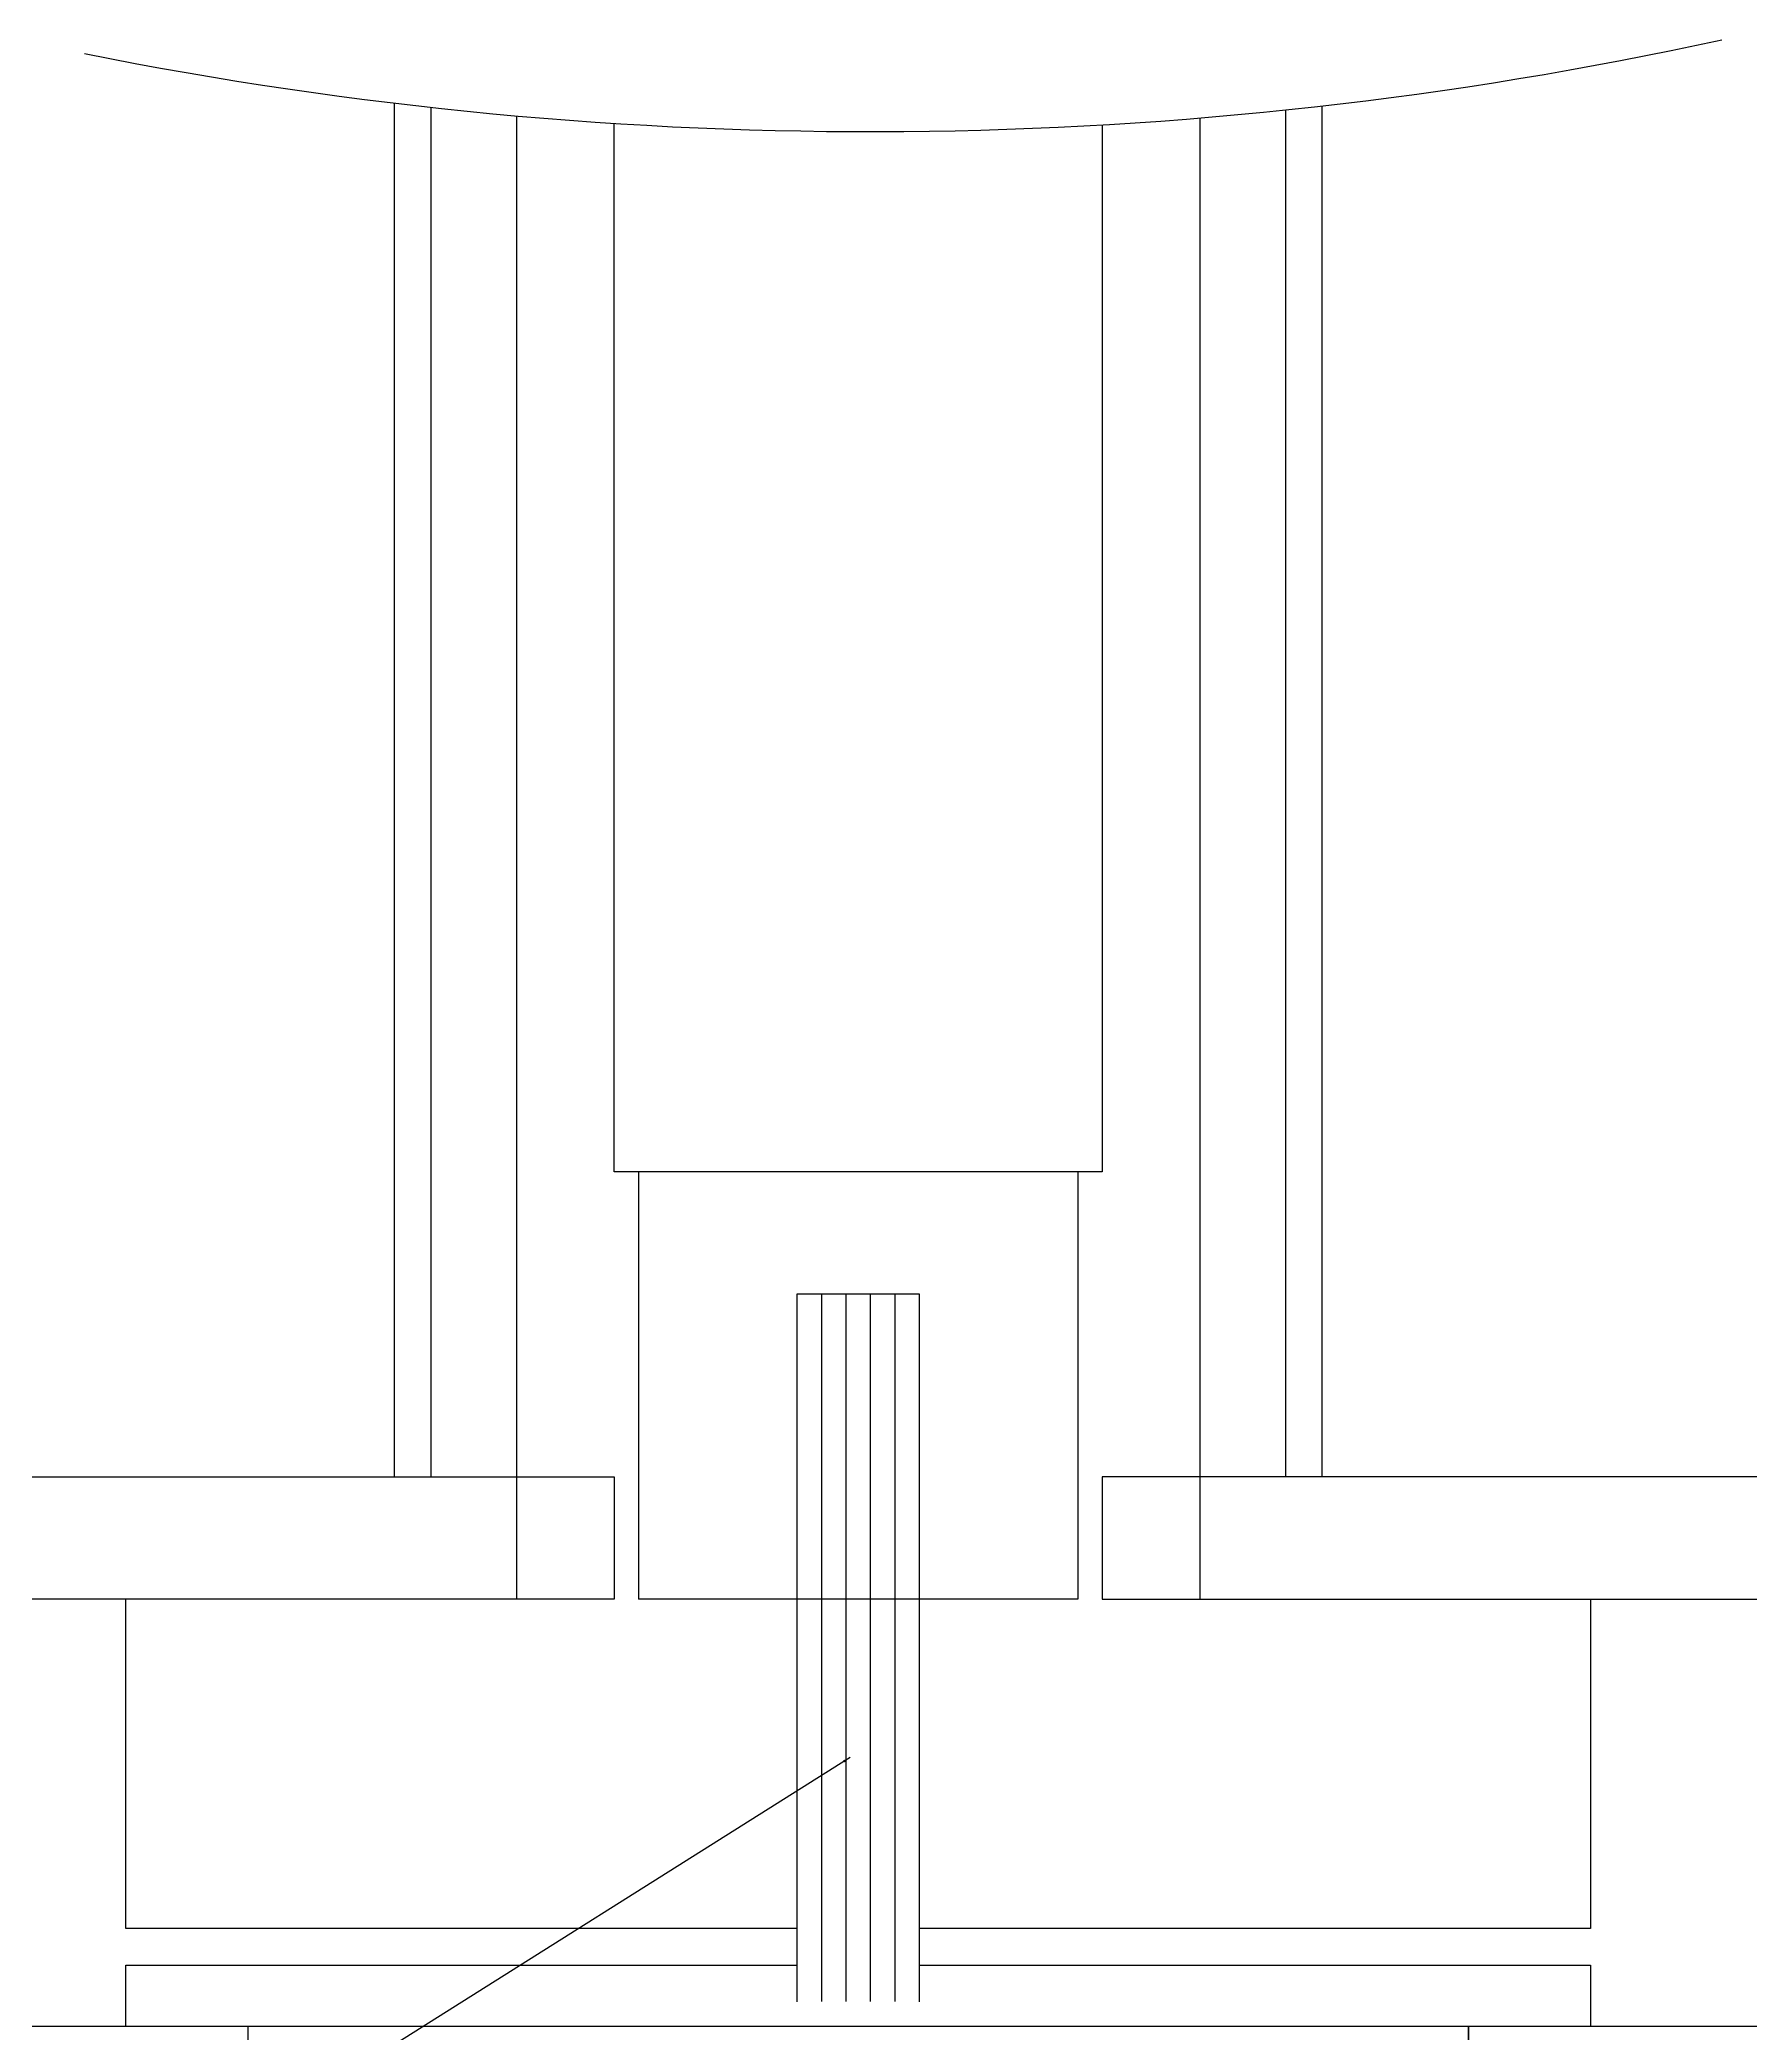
# Model space of a CAD drawing. Header units: metres. Extents: x -1 to 5294, y 0 to 7029.
# Drawn here: x 4380 to 4940, y 4004 to 4657 of the extents above; entities that cross this region are included whole.
import ezdxf

# ---------------------------------------------------------------- set-up
doc = ezdxf.new("R2010")
doc.units = ezdxf.units.M
for name, color, linetype in [('2', 2, 'Continuous'), ('3', 3, 'Continuous'), ('7', 7, 'Continuous'), ('DIM', 3, 'Continuous')]:
    doc.layers.add(name, color=color, linetype=linetype)
doc.dimstyles.get("Standard").update_dxf_attribs({"dimtxt": 2.5, "dimasz": 2.5, "dimexe": 1.25, "dimexo": 0.625, "dimtad": 1, "dimcen": 2.5, "dimazin": 3, "dimtfac": 1, "dimtmove": 0, "dimatfit": 3})

# ---------------------------------------------------------------- blocks, each defined once
blk = doc.blocks.new('*D61')
for p, q in [((4847.7, 4005.84), (4847.7, 3865.68)), ((5277.75, 3925.84), (5277.75, 3865.68)), ((4847.95, 3865.68), (5061.725, 3865.68)), ((5063.725, 3865.68), (5277.5, 3865.68))]:
    blk.add_line(p, q)
at = {"layer": 'Defpoints'}
for p in [(4847.7, 4005.84), (5277.75, 3925.84), (4847.7, 3865.68)]:
    blk.add_point(p, dxfattribs=at)
at = {"layer": 'DIM', "insert": (5062.725, 3865.68), "char_height": 1, "attachment_point": 5}
blk.add_mtext('20', dxfattribs=at)

msp = doc.modelspace()

# ---------------------------------------------------------------- linework, layer by layer
at = {"layer": '2'}
msp.add_line((3351.55, 4005.84), (5223.93, 4005.84), dxfattribs=at)
at = {"layer": '3'}
for p, q in [((4535.7, 4631.86), (4535.7, 4145.84)), ((4759.7, 4631.17), (4759.7, 4145.84)), ((4635.7, 4245.84), (4635.7, 4013.94)), ((4643.7, 4245.84), (4643.7, 4013.94)), ((4651.7, 4245.84), (4651.7, 4013.94)), ((4659.7, 4245.84), (4659.7, 4013.94))]:
    msp.add_line(p, q, dxfattribs=at)
for points in [[(4627.7, 4013.84), (4627.7, 4245.84), (4667.7, 4245.84), (4667.7, 4013.84)], [(4447.7, 4005.84), (4447.7, 3945.84), (4847.7, 3945.84), (4847.7, 4005.84)]]:
    msp.add_lwpolyline(points, dxfattribs=at)
for points in [[(4567.7, 4145.84), (4287.7, 4145.84), (4287.7, 4185.84), (4567.7, 4185.84)], [(4727.7, 4145.84), (5007.7, 4145.84), (5007.7, 4185.84), (4727.7, 4185.84)]]:
    msp.add_lwpolyline(points, close=True, dxfattribs=at)
msp.add_arc((4651.7, 5936.44), 1309.73, 258.66, 282.3, dxfattribs=at)
at = {"layer": '7'}
for p, q in [((4495.7, 4636.03), (4495.7, 4185.84)), ((4507.7, 4634.65), (4507.7, 4185.84)), ((4787.7, 4633.79), (4787.7, 4185.84)), ((4799.7, 4635.1), (4799.7, 4185.84)), ((4575.7, 4285.84), (4575.7, 4145.84)), ((4719.7, 4285.84), (4719.7, 4145.84)), ((4719.7, 4145.84), (4575.7, 4145.84))]:
    msp.add_line(p, q, dxfattribs=at)
for points in [[(4727.7, 4628.92), (4727.7, 4285.84), (4567.7, 4285.84), (4567.7, 4629.4)], [(4627.7, 4037.84), (4407.7, 4037.84), (4407.7, 4145.84)], [(4887.7, 4145.84), (4887.7, 4037.84), (4667.7, 4037.84)], [(4407.7, 4005.84), (4407.7, 4025.84), (4627.7, 4025.84)], [(4667.7, 4025.84), (4887.7, 4025.84), (4887.7, 4005.84)]]:
    msp.add_lwpolyline(points, dxfattribs=at)

# ---------------------------------------------------------------- dimensions: what is measured, and where the dimension line sits
at = {"layer": 'DIM'}
dim = msp.add_linear_dim(base=(4847.7, 3865.68), p1=(4847.7, 4005.84), p2=(5277.75, 3925.84), text='20', dimstyle='Standard', dxfattribs=at)
dim.commit()
dim.dimension.update_dxf_attribs({"geometry": '*D61', "text_midpoint": (5062.725, 3865.68)})

# ---------------------------------------------------------------- leaders
msp.add_leader([(4645.09, 4093.94), (4083.79, 3740.45)], dimstyle='Standard', dxfattribs=at)

doc.saveas('drawing.dxf')
